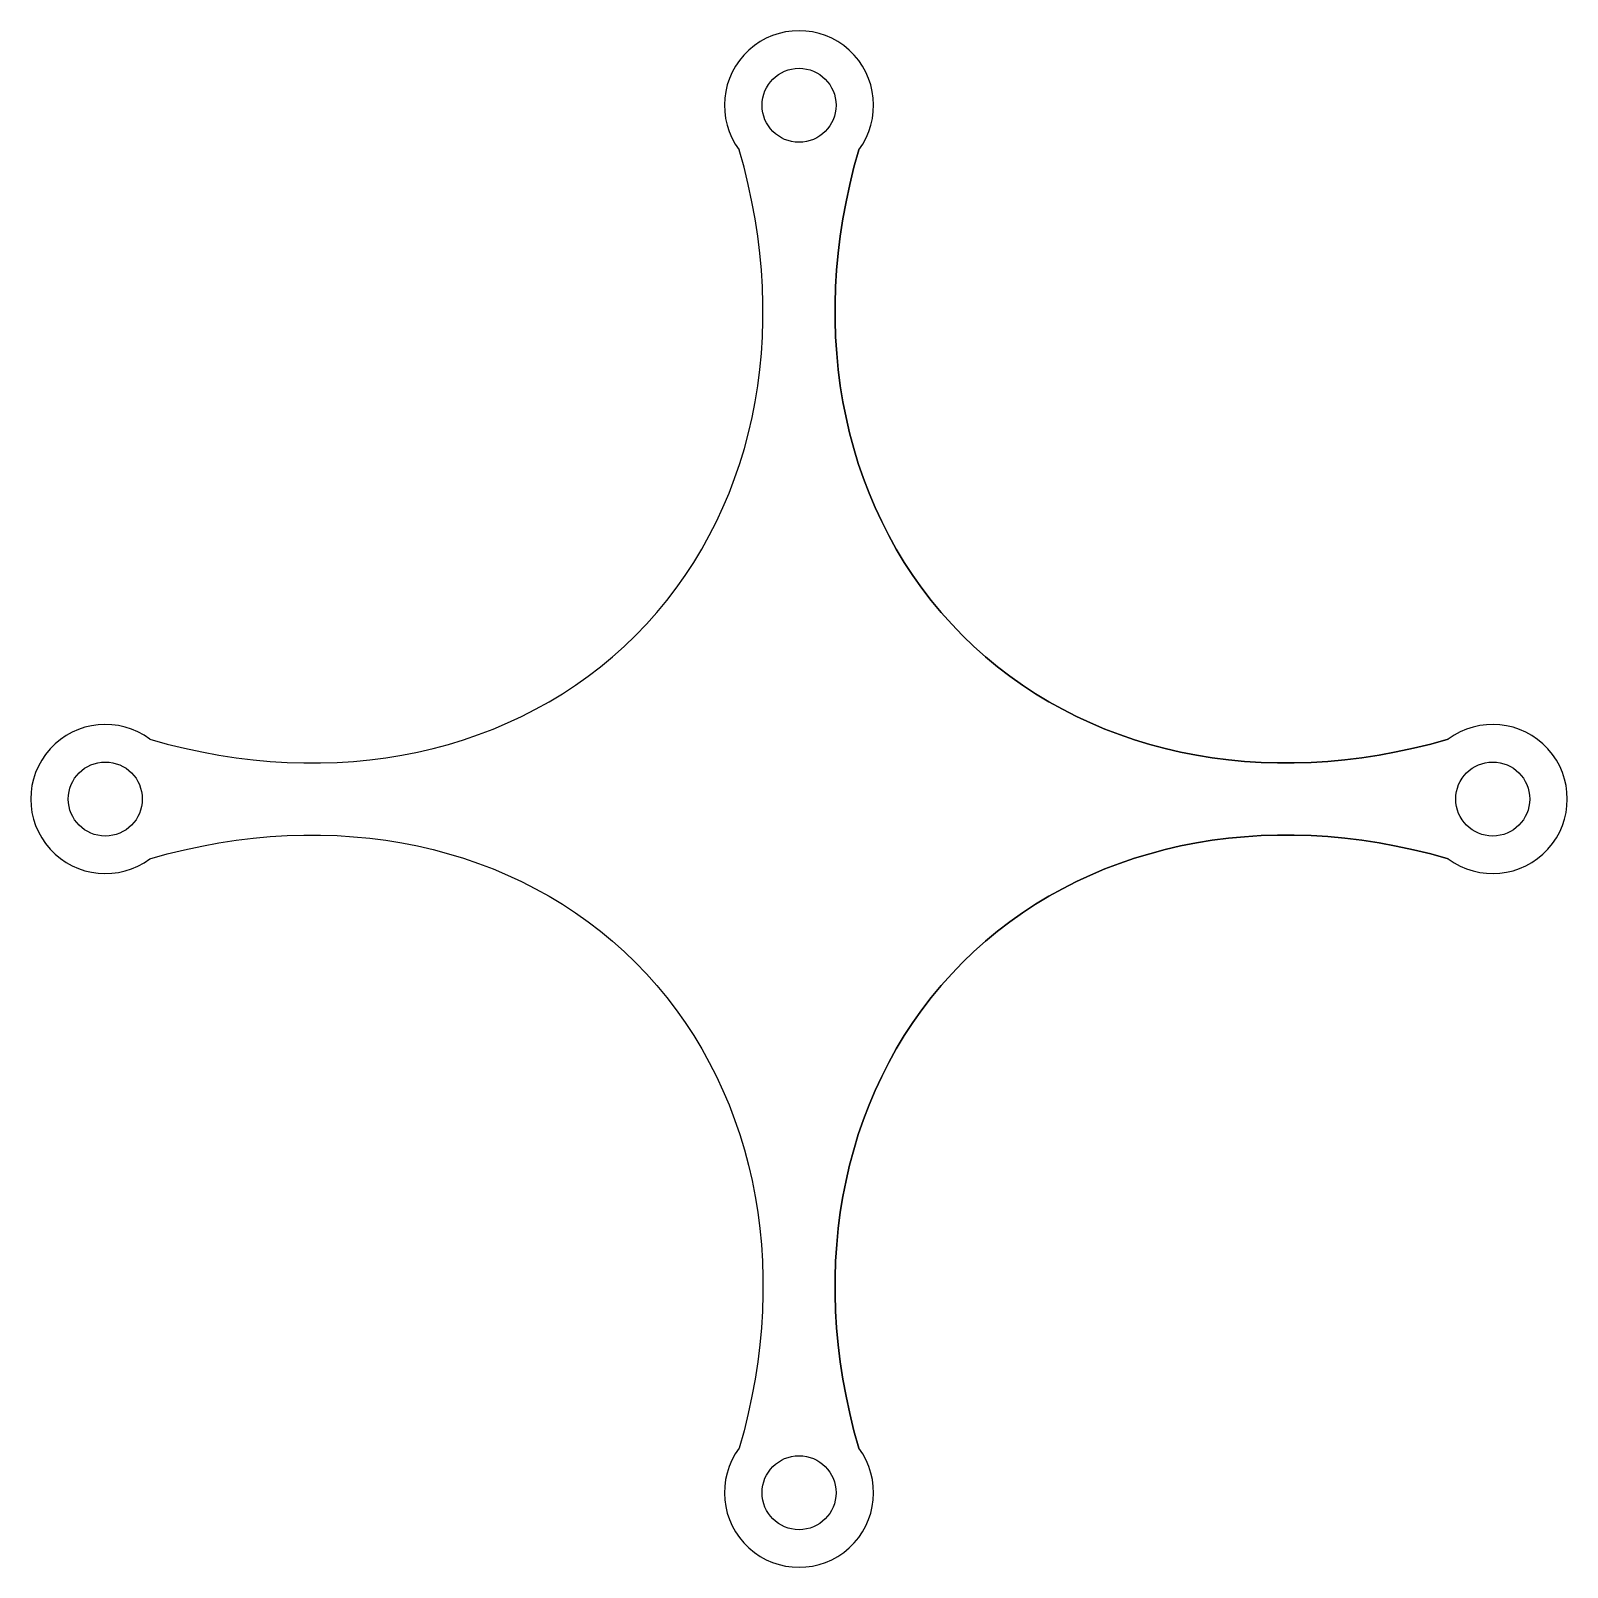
# Model space of a CAD drawing. Header units: inches. Extents: x 64.3 to 80.9, y 58.3 to 74.9.
import ezdxf

# ---------------------------------------------------------------- set-up
doc = ezdxf.new("R2010")
doc.units = ezdxf.units.IN
doc.header["$MEASUREMENT"] = 0

msp = doc.modelspace()

# ---------------------------------------------------------------- linework, layer by layer
for centre in [(72.612, 74.136), (65.112, 66.636), (80.112, 66.636), (72.612, 59.136)]:
    msp.add_circle(centre, 0.4)
for centre, start, end in [((72.612, 74.136), 323.2163, 216.7837), ((72.612, 74.136), 323.2163, 216.7837), ((65.112, 66.636), 53.2163, 306.7837), ((65.112, 66.636), 53.2163, 306.7837), ((80.112, 66.636), 233.2163, 126.7837), ((80.112, 66.636), 233.2163, 126.7837), ((72.612, 59.136), 143.2163, 36.7837)]:
    msp.add_arc(centre, 0.806, start, end)
for centre, major_axis in [((66.248, 73), (4.596, -4.596)), ((78.976, 73), (-4.596, -4.596)), ((78.976, 60.272), (-4.596, 4.596))]:
    msp.add_ellipse(centre, major_axis=major_axis, ratio=0.83061, start_param=5.295951, end_param=7.27042)
at = {"extrusion": (0, 0, -1)}
for centre, major_axis in [((78.976, 73), (-4.596, -4.596)), ((66.248, 60.272), (4.596, 4.596)), ((78.976, 60.272), (-4.596, 4.596))]:
    msp.add_ellipse(centre, major_axis=major_axis, ratio=0.83061, start_param=5.295951, end_param=7.27042, dxfattribs=at)

doc.saveas('drawing.dxf')
